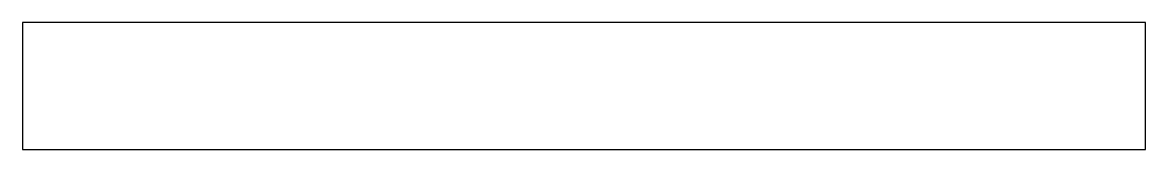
# Model space of a CAD drawing. Header units: millimetres. Extents: x 0 to 264, y 0 to 30.
import ezdxf

# ---------------------------------------------------------------- set-up
doc = ezdxf.new("R2010")
doc.units = ezdxf.units.MM
doc.layers.add('OUTSIDE_THROUGH', color=7, linetype='Continuous')

msp = doc.modelspace()

# ---------------------------------------------------------------- linework, layer by layer
at = {"layer": 'OUTSIDE_THROUGH'}
msp.add_lwpolyline([(0, 0), (264, 0), (264, 30), (0, 30)], close=True, dxfattribs=at)

doc.saveas('drawing.dxf')
